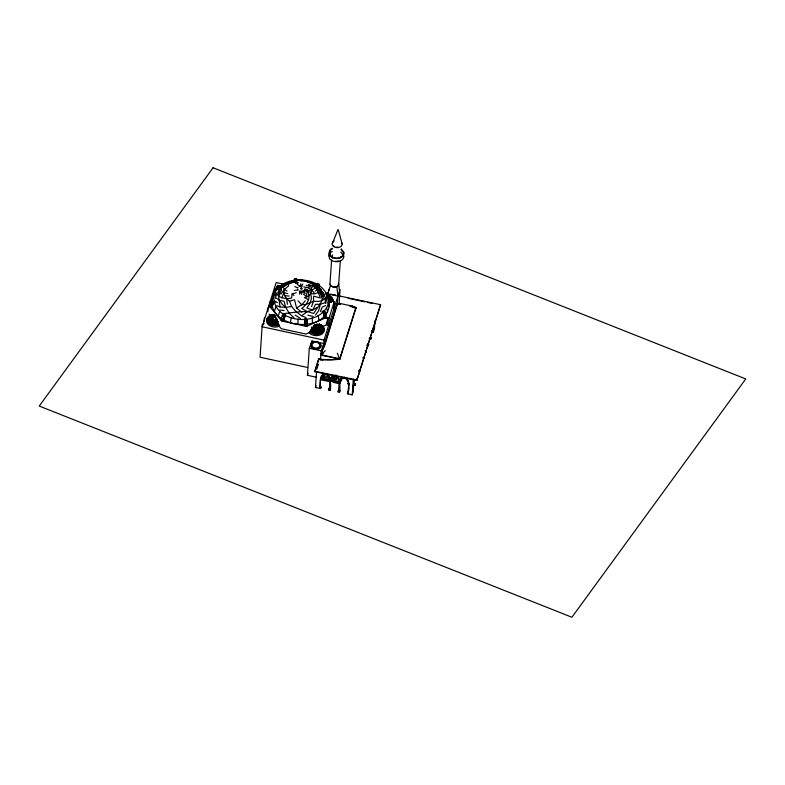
<?xml version="1.0" encoding="UTF-8"?>
<svg xmlns="http://www.w3.org/2000/svg" width="785" height="785" viewBox="0 0 785 785"><rect width="100%" height="100%" fill="white"/><g stroke="black" fill="none" stroke-linecap="round" stroke-linejoin="round"><path stroke-width="1.18" d="M313.745 325.628L315.05 326.796L320.633 327.973L321.595 327.728L321.722 326.707L320.869 324.715L321.978 326.089L321.556 325.5L322.87 328.415L321.556 329.406L318.896 329.268L319.397 326.658L321.202 326.197L321.595 327.728L321.556 329.406L319.711 332.614M301.46 288.311L301.381 287.447L301.509 288.232M316.561 371.727L315.452 387.554L319.848 388.3L320.231 386.191M322.272 326.619L322.095 330.848L319.416 330.995L320.633 327.973L319.799 325.402M337.952 230.29C338.021 229.514 338.541 230.898 337.678 230.28L332.084 244.223A5.21 3.719 4 0 0 336.215 247.589C338.678 247.962 342.152 246.863 342.142 243.909L338.433 230.329L337.678 230.358L338.404 230.319M331.927 301.175L331.692 301.823L331.535 299.252M321.595 375.711A9.086 6.28 17.5 0 0 320.741 378.115C319.878 380.175 320.417 390.341 320.221 386.406M328.699 254.919L329.592 258.765C333.282 263.299 343.545 262.808 343.948 255.969M329.268 256.087L330.377 252.898A6.712 4.788 4 0 1 332.281 251.485M340.337 260.522L338.698 283.905C338.541 288.644 329.523 288.036 329.985 283.326L331.613 259.943M339.149 303.707L340.042 289.479L324.019 340.121L323.783 343.526L321.153 350.816L320.506 360.011L318.632 359.128A66.264 45.775 17.5 0 0 336.657 359.275M264.084 321.467L264.329 317.925M267.862 311.773L268.136 307.955M270.109 302.873L270.217 301.352M316.581 377.281L307.416 375.299L309.31 348.265L311.93 340.975L323.783 343.526M311.763 343.32L311.93 340.975M339.836 296.053L380.597 304.708L356.783 380.48L314.775 371.688L318.632 359.128L320.555 359.353A65.94 45.383 19.1 0 0 339.944 359.147L356.135 307.524L350.179 306.258M320.574 378.125L319.848 388.3L320.947 387.407L320.251 386.632L319.887 387.662L320.682 387.731L320.996 386.779M320.663 380.666L320.829 378.291M319.887 388.222L320.633 388.369L320.682 387.731M320.555 378.419L321.467 378.262A8.007 5.534 17.5 0 1 322.429 375.868L323.479 375.014A6.751 4.661 17.5 0 1 325.903 374.259A6.339 4.376 17.8 0 1 328.002 375.897L329.003 377.448A8.586 5.927 17.8 0 1 329.406 379.812L329.415 380.225C333.399 380.784 327.826 380.794 329.72 378.949M323.94 374.504L323.783 376.78L321.752 376.702L336.068 379.704L336.549 378.39M324.028 375.927L323.665 377.104L324.293 373.513M330.083 299.183L331.633 301.048L334.302 301.558L329.121 317.974L328.581 325.647L327.247 325.392L327.669 319.407A1.099 0.756 17.5 0 0 326.383 318.406M325.912 374.259L325.765 373.68M333.762 309.241L334.302 301.558M328.837 390.096L329.2 388.438L330.583 388.712L330.23 390.371L328.837 390.096C329.975 387.456 329.651 389.9 329.749 388.349M329.867 388.359L329.916 389.252L329.2 388.438M329.739 379.155L329.729 378.782A8.586 5.927 17.8 0 0 329.729 378.105M329.366 388.457L329.935 381.382M330.2 388.447C331.496 387.29 329.671 378.91 330.524 381.167L331.182 379.449L330.299 381.402M330.23 390.371L330.583 388.712M337.324 304.59L337.913 296.082L336.834 286.692L338.561 284.916L338.453 283.091M334.518 375.564L334.282 378.978L336.176 379.371L336.353 377.085M335.274 375.554L335.234 376.182A6.339 4.376 17.8 0 1 337.324 377.82L338.325 379.361A8.586 5.927 17.8 0 1 338.727 381.736L340.376 382.256L338.718 381.902M336.392 375.122L336.068 379.704L336.49 378.38M338.61 378.036L338.364 381.539L321.664 378.046M339.954 358.823L320.888 354.722M338.149 391.882L338.198 391.244L339.581 391.519L339.542 392.157L338.149 391.882L338.512 390.214L338.463 390.851M339.081 381.029L339.051 380.705A8.586 5.927 17.8 0 0 339.061 380.362M339.571 390.832L338.541 390.655L339.189 382.727M339.1 379.577A9.734 6.722 17.8 0 1 339.414 381.853L339.719 381.834M339.876 383.747L341.387 378.399M339.62 390.861C340.631 388.349 339.041 380.735 339.934 383.041L320.457 378.969M348.197 392.264L348.246 392.863L348.834 383.747L348.04 383.669L348.854 384.032L348.059 383.502A8.586 5.917 18.3 0 0 347.657 381.127L346.666 379.577A6.349 4.376 18.3 0 0 344.566 377.928L344.801 377.369M348.403 381.412A9.734 6.712 18.3 0 1 348.717 383.688L348.157 393.884L347.461 393.697L347.824 392.039L347.461 393.697L352.239 394.796L353.221 391.597L353.966 381.324A9.086 1.07 -79.1 0 1 354.113 379.695A8.007 0.942 -79.1 0 0 354.045 380.794L353.839 381.559M348.648 390.901L348.893 387.348M356.135 307.524L350.169 306.356M353.338 378.969L352.239 394.796L350.709 394.492M353.26 385.415L353.26 390.959M353.221 391.597L352.897 390.233M353.721 385.042L355.173 385.317L355.536 383.698L354.084 383.423M355.536 383.698L355.173 385.317M356.783 380.48L380.597 304.708M357.263 378.095L357.224 378.733L357.538 377.752M368.283 345.851L368.675 344.242L368.283 345.851L366.85 345.537L367.194 344.566M370.657 339.336L371.04 337.717L370.657 339.336L369.215 339.022M373.179 328.228L373.13 331.054L372.021 330.819M375.004 320.476L374.406 329.003L373.307 331.976L371.796 331.662L371.658 332.202L373.003 332.487L373.356 331.339L371.835 331.025L371.697 331.564L373.042 331.849M373.13 331.054L372.149 331.496L372.198 330.465M373.768 325.412L373.307 331.976L371.658 332.202L371.845 331.682M297.76 324.077L298.182 319.083M322.782 292.295L323.891 293.855C323.224 301.823 317.405 306.827 313.676 313.47L307.367 311.596L301.715 308.466C306.876 304.815 311.272 297.917 307.7 291.726L303.942 290.607L302.353 291.274L299.566 291.009L299.644 294.12L301.411 291.363M354.074 383.688L354.526 384.444L355.281 383.806M354.241 383.502L355.046 383.904L354.634 383.394M359.088 371.256L359.255 370.245M268.136 319.142L268.136 319.789L269.608 316.414L271.522 315.207L269.647 317.061L269.196 319.73L269.53 321.507L271.787 324.019L278.027 321.556L276.585 321.055L275.29 322.076L270.609 322.468L268.284 321.703M272.552 316.061L273.357 317.915L271.06 317.984L269.647 317.061L272.846 314.559L272.552 316.061L275.152 315.59M305.973 317.621L301.617 315.756L295.906 311.547L291.647 306.513L285.73 307.396L279.98 306.935L278.577 296.151L278.95 289.459M283.149 286.25L287.506 283.1L284.405 284.945L283.208 286.986L284.376 289.41L283.984 292.56L281.854 297.809L278.577 296.151L276.762 293.659L277.272 292.108M308.652 299.831L304.364 297.476C310.948 297.24 314.814 288.291 308.407 284.69C315.913 285.995 321.536 293.04 322.38 300.439L318.553 301.401L313.519 301.293L306.081 304.413L301.705 304.806L296.534 307.955L294.571 299.772L289.469 301.195L286.623 298.653L284.749 295.709L283.984 292.56L287.644 293.61M315.423 324.637L317.326 327.826M317.209 324.98L317.081 324.49M325.932 303.157L326.226 300.773C324.097 290.97 315.59 282.414 305.571 280.932L308.731 282.06M327.806 297.132L327.011 295.288L330.102 297.682L330.004 300.174L331.015 299.841M321.016 379.233C322.282 376.417 320.103 380.274 321.016 378.831L321.654 377.565L320.555 379.351M330.74 301.617L331.466 298.643L327.885 294.915L330.721 297.456L329.612 297.024M331.692 301.823L331.849 300.537M329.16 389.085L329.631 388.359M330.593 381.441L330.387 380.686M338.472 390.871L338.649 390.312M339.522 390.567L338.747 390.488M296.298 292.756L292.138 293.865L291.559 298.153L286.623 298.653L281.854 297.809M348.393 383.502L348.815 385.131M348.452 383.384L348.668 384.925L349.021 384.307M347.784 392.686L348.197 393.197L347.5 393.059M340.474 257.588L340.611 256.577M271.6 303.285L272.366 297.908L275.064 292.923M348.864 383.865L348.02 383.737L348.883 383.698M363.023 358.088L363.769 357.715M368.381 344.703L367.792 343.859M370.775 337.825L370.471 338.423L369.568 338.139M319.377 327.944L316.424 328.827L315.511 327.826L316.983 325.275M290.43 322.586L291.225 317.67M320.741 378.959L320.545 379.528M301.744 285.504L301.617 286.535M277.036 319.004L274.995 316.865M283.807 319.809L284.926 315.03M338.885 382.06L339.14 381.01L339.306 382.864L340.504 381.245L339.817 382.943L338.885 382.06L340.229 382.266M282.678 321.271L283.876 316.414L285.652 314.716L284.052 313.833L282.276 315.531L281.079 320.388L282.678 321.271L285.23 316.512M294.041 280.696L294.532 278.773L296.426 278.43L297.299 280.539M275.26 317.631L275.682 316.806M301.538 294.306L302.353 291.274L305.149 293.629L303.942 290.607L304.904 288.762L308.358 290.47L311.851 290.116L314.549 288.507M329.572 380.254L329.847 379.233L330.004 381.078L329.572 380.254L330.936 380.489M324.421 302.902L320.388 304.256L318.573 310.713L315.501 315.011M278.587 324.048L276.968 325.245C272.964 324.823 271.953 320.358 268.529 319.191L269.53 321.507L268.441 321.045L268.676 317.994L270.482 315.168L271.267 315.864M278.322 315.933L279.725 311.341M339.934 359.137L320.859 355.144L336.716 304.629M324.342 346.823L337.324 303.942M331.368 379.351L331.064 380.225A8.586 5.927 17.8 0 1 331.78 378.076L332.958 376.957A6.339 4.376 17.8 0 1 335.224 376.172L335.548 375.151M339.699 381.961L339.719 381.902A9.734 6.722 17.8 0 1 340.317 379.803L341.553 378.38M339.581 391.519L339.895 390.488L339.542 392.157M344.703 377.399L344.36 377.359A7.006 4.838 17.8 0 0 341.867 378.223L342.093 378.076M275.339 298.261L276.762 293.659M315.707 326.992L315.698 325.275L314.765 325.539L315.442 324.98L314.491 324.892M268.372 308.377L269.765 303.972M275.28 288.703L269.657 306.493L281.795 321.045L306.523 326.383L326.442 317.454L329.121 317.974M327.639 319.662L325.912 325.137L322.586 326.619M314.775 371.688L318.592 359.608M323.479 347.843L337.383 303.805M334.577 377.977L334.165 379.302L334.636 377.987L331.103 377.251M348.717 383.688L348.138 383.816L348.854 384.768M353.152 390.93L353.309 390.4M353.103 391.568L353.27 391.038M337.913 296.082L327.718 293.845L328.228 292.246M328.748 290.646L329.258 289.057M315.452 387.554L316.1 385.563M361.512 364.897L361.826 363.916L361.473 365.535M300.93 283.866L300.164 286.221L299.301 286.486M320.722 378.174L320.594 379.165M321.399 378.615L321.791 377.399M320.633 388.369L320.947 387.407L319.976 387.25M327.718 293.845L330.524 285.446L329.926 284.141M316.728 369.293L318.425 364.201M283.208 286.986L288.458 283.964L293.541 282.286L297.966 282.669L297.319 284.553L300.164 286.221L302.058 286.231M307.416 375.299L308.162 373.218M373.003 332.487L373.189 331.967M320.849 355.134L323.508 347.451M322.537 351.965L321.261 354.81M274.367 311.213L275.967 306.866M311.566 306.592L313.519 301.293L313.588 296.151L320.339 297.966C318.013 291.834 316.051 285.544 310.114 281.874L300.037 279.921L286.201 284.042M348.903 384.464L348.501 384.738M273.484 302.912L272.209 305.983C278.587 331.398 331.829 331.26 329.141 301.352M309.545 331.505L310.772 332.595A7.938 5.662 4 0 0 320.388 333.537A7.938 5.662 4 0 0 323.695 327.168L322.89 325.903L321.791 326.226A6.702 4.779 4 0 1 319.721 332.771A6.702 4.779 4 0 1 310.487 330.976L309.045 332.712L310.33 333.861A8.35 5.956 4 0 0 320.447 334.852A8.35 5.956 4 0 0 323.94 328.15M320.368 311.576L322.233 307.112L325.628 305.551M318.131 324.902L317.189 324.647L318.847 324.656L319.122 323.636L321.202 326.197M270.334 307.269L272.14 303.059L275.074 302.617L274.583 301.234L271.649 301.675L269.834 305.885L270.334 307.269L271.865 307.033L272.994 304.413M277.772 289.694L278.734 287.467M272.611 317.052L272.248 319.348L273.847 321.938L276.919 323.685L278.439 323.234L276.85 322.851L278.027 321.556M271.983 300.596L273.7 296.779M273.72 295.415L275.349 291.853M269.647 317.061L268.921 318.602L269.255 316.885L271.747 314.824M273.847 321.938L275.309 321.173L276.202 319.26L277.399 319.858L276.585 321.055M276.663 286.397L279.117 287.752L280.274 286.643L277.821 285.289L275.103 289.665L276.379 290.372L277.36 288.33L278.577 288.998M276.261 288.566L277.821 285.289M277.537 289.263L278.508 287.222M275.309 321.173L273.514 318.995L272.248 319.348L271.531 318.72L271.06 317.984L271.63 316.806M278.577 296.151L281.423 290.421L281.079 288.223L282.61 285.858L278.989 289.763M330.024 380.803L330.318 381.363M330.191 380.872L330.613 380.774M330.652 381.382L330.583 380.803M339.336 382.58L339.405 383.286M340.288 381.922L339.257 382.138L339.503 381.343M339.964 383.159L339.287 382.58M347.804 392.578L348.216 392.009M275.221 295.778L276.143 293.992M279.087 292.04C282.639 283.326 293.197 279.166 302.107 280.588M274.917 315.609L274.21 315.187L274.279 316.237L273.406 315.982L271.787 317.454M298.025 287.428L297.701 288.056L294.767 286.447M354.084 383.904L355.271 383.914L354.467 383.659M320.221 386.711L320.015 387.034M320.712 386.976L320.3 387.26L320.947 387.407M372.983 330.976L372.188 330.976M314.814 331.407L312.852 328.679L311.508 328.65L314.971 330.514L317.523 328.729L318.259 326.501L317.091 326.992M367.763 344.164L368.302 344.389L367.802 344.988M365.417 351.307L366.144 351.052L365.359 350.767M363.769 357.567L363.043 357.832M332.143 243.232L332.889 241.986A4.818 3.434 4 0 1 334.224 240.985M332.546 254.889L331.839 256.813A4.563 3.248 4 0 0 332.438 258.118M274.573 316.698L273.445 316.659L272.905 317.513L273.945 317.238M314.569 325.226L314.039 326.089L315.079 325.814M274.789 317.582L275.231 316.895M311.468 327.08L313.372 327.924L314.971 330.514L316.414 330.652L318.524 328.424M280.961 294.11L284.376 289.41L288.605 285.966L288.458 283.964L294.915 280.392M331.927 376.849L330.985 378.046A9.734 6.722 17.8 0 0 330.367 380.136L330.083 379.999A9.734 6.722 17.8 0 0 329.778 377.654M340.513 379.489L340.984 378.929M330.465 300.89L331.77 299.899M311.37 288.134L312.999 286.064L312.499 284.062L304.698 280.883L300.508 280.971M327.747 296.141L328.032 295.131L326.295 294.346M269.069 317.464L272.091 314.667L270.972 315.285M272.424 314.5L270.226 316.659L271.06 317.984M270.874 317.189L274.367 314.716L273.259 314.628L273.563 315.668M321.575 375.77L323.027 374.455A7.457 5.152 17.5 0 1 325.697 373.621M301.106 286.142L302.824 284.052M305.316 300.822L301.705 304.806L298.025 300.792M339.346 382.727L339.787 382.913M340.003 382.972L339.316 383.051M324.401 313.293L325.549 312.185L323.096 310.831L321.938 311.939L324.401 313.293L325.402 317.974L326.56 316.865L325.549 312.185M276.977 324.529L278.439 323.234M331.908 376.918L332.536 376.398A7.006 4.838 17.8 0 1 334.822 375.564M322.38 300.439L324.99 298.388L325.422 303.167M321.595 327.728L322.252 327.217L320.869 324.715M315.177 291.117L317.228 289.547M328.699 296.887L329.209 296.495L328.748 295.759L326.079 294.336L329.769 296.21L331.466 299.301L330.465 296.995L331.319 300.498M355.791 307.808L339.719 358.676M319.083 284.317L317.042 285.848L315.58 284.847L317.621 283.316L319.083 284.317L319.613 286.437M303.726 286.917L308.201 287.761L310.193 286.28L306.17 285.416M326.952 296.053L327.453 295.68L326.452 295.464M275.299 319.338L272.787 320.682L269.873 320.79L270.609 322.468M278.989 287.182L281.599 285.809L280.186 286.309M301.617 315.756L307.367 311.596L312.626 310.036L317.061 307.534M317.15 323.763L316.738 324.244M316.424 328.827L315.138 329.612L314.648 327.561L312.008 327.934M330.043 379.616L329.945 380.362L330.819 380.352M327.875 296.642L328.542 296.239M276.919 323.685L273.386 325.235M270.482 315.168L269.019 315.992A7.938 5.662 4 0 0 268.156 322.841A7.938 5.662 4 0 0 277.223 325.52L278.95 325L279.166 326.325L277.35 326.864A8.35 5.956 4 0 1 267.803 324.048A8.35 5.956 4 0 1 268.705 316.846M320.27 329.504L316.414 330.652L319.564 331.81L320.859 331.074M281.177 285.75L279.735 286.535L281.952 285.642M284.405 284.945L290.195 281.795M264.202 323.557L262.239 324.539L260.061 357.224L307.661 367.498M268.902 317.356L269.795 316.924M315.462 326.02L313.303 326.638M309.31 332.565L305.983 334.057L281.256 328.719L278.224 325.088M301.097 288.046C299.154 289.096 303.275 289.763 301.921 288.173M270.226 315.933L271.286 315.58M320.388 304.256L315.56 304.345L312.626 310.036L306.847 308.005L310.104 303.206L311.478 298.231L310.644 293.943L314.854 293.727L317.994 292.697M322.223 332.212L321.124 332.546L322.164 331.525L321.075 331.849M295.435 283.414L297.966 282.669M275.967 318.425L276.605 318.229M316.355 333.262L314.51 333.802L318.092 333.821L313.323 330.966L310.32 330.799M359.108 371.011L359.147 370.186M338.629 260.973L335.342 261.376M336.834 286.692L333.546 287.094L330.524 285.446M292.177 281.638L288.851 282.443L294.1 280.883L299.801 280.363M307.2 320.78L306.435 318.661L304.521 318.945L305.286 321.075L307.2 320.78L307.318 325.863L305.404 326.158L304.551 320.82M312.656 327.286L315.05 326.796L315.511 327.826M313.617 330.112L310.654 330.073L312.911 332.595L316.404 331.564L314.971 330.514M294.267 290.411L298.182 290.048L297.78 289.41M284.003 313.608C291.902 312.675 299.37 311.459 307.367 311.596M275.29 322.076L276.722 321.948M275.192 325.412L276.968 325.245M325.746 373.621L325.677 373.68A7.457 5.152 17.5 0 0 323.018 374.514M354.477 383.404L355.183 383.6M273.406 315.982L274.377 315.913M367.822 344.517L368.145 343.967M367.822 344.733L368.302 344.389M365.378 350.512L366.065 350.738M272.248 319.348L270.884 319.367L271.306 320.898M331.054 302.048L329.661 296.661L326.629 296.661L326.727 298.074L329.759 298.074L331.054 302.048L329.484 302.048L328.67 299.566M336.343 247.128L338.05 247.138M284.749 295.709L289.194 296.053M310.997 329.357L312.43 329.474M307.7 291.726L311.606 292.099M273.445 316.659L271.708 316.149M304.492 290.067L308.358 290.47M370.137 337.638L370.667 337.864M365.447 351.101L365.79 350.502M365.398 351.562L365.977 350.64M279.715 309.967L284.072 310.575M274.642 315.06L273.729 314.903L273.837 315.393M270.334 318.504L270.374 320.074L269.52 318.092L271.531 318.72M300.037 279.921L304.462 280.726M353.77 384.405L355.222 384.679M328.886 389.458L330.269 389.733M353.966 381.324L353.878 381.304A9.086 1.07 -79.1 0 1 354.035 379.685M347.784 392.667L348.471 392.814M314.814 371.217L356.812 379.999M324.136 375.789L328.778 376.761M321.546 379.92L329.563 381.598M333.007 382.315L338.727 383.512M348.197 298.31L364.986 301.872M367.38 302.382L372.178 303.402M339.974 303.452L352.416 306.101M337.069 303.481L340.641 304.237M337.059 303.579L339.444 304.08M352.534 307.18L356.105 307.936L355.605 307.671M324.019 340.121L262.19 326.776L276.163 282.531L284.366 284.327M309.31 348.265L321.153 350.816M369.264 338.384L370.697 338.698M276.192 298.182L279.568 300.262L284.042 301.263L285.73 307.396L289.282 313.372L294.012 317.758M307.897 315.187L313.205 316.473M320.565 378.213L321.457 378.429M329.396 379.979L331.054 380.391M310.173 331.476L311.459 331.81M335.303 375.623L335.47 375.623A7.006 4.838 17.8 0 1 337.815 377.438L338.335 378.184M370.294 337.354L370.706 338.031L369.656 337.982M369.951 337.942L370.52 337.442M317.709 329.622L319.152 330.132L316.375 332.408L311.733 331.034M276.83 305.738L279.98 306.935M311.9 283.199L315.747 285.083L321.202 289.636L318.73 288.154M317.228 324.813L318.092 325.245M270.207 323.94L271.688 324.735L270.334 323.243M325.402 317.974L324.117 317.268L323.489 314.343M282.276 315.531L283.876 316.414M320.545 378.125L321.251 378.517M329.985 388.398L330.034 389.458L329.18 388.84M312.499 284.062L317.709 287.133L315.747 285.083M328.032 295.131L329.337 295.896L328.846 295.386M284.376 289.41L287.016 291M308.201 287.761L311.851 290.116L314.854 293.727M295.268 315.138L300.616 318.573M319.122 343.173L319.672 343.555A5.122 3.65 4 0 1 319.937 348.02A5.122 3.65 4 0 1 313.99 349.148L311.429 347.49A5.122 3.65 4 0 1 312.342 343.114M303.422 294.139L306.896 296.73L306.611 292.805M316.855 326.158L317.729 326.805L317.65 325.824M316.424 327.914L317.523 328.729M275.515 301.273L277.291 302.706M296.534 307.955L301.666 312.116M328.748 295.759L330.632 298.192L329.769 296.21L329.886 296.759M315.354 286.594L319.897 290.578L322.89 296.328L321.899 292.216L319.456 288.38L319.897 290.578M319.838 324.274L320.977 325.265M292.138 293.865L293.924 295.454M285.73 307.396L282.011 304.099L279.568 300.262M341.426 248.933L344.173 252.741C343.771 259.58 333.507 260.07 329.818 255.547L328.817 253.349L330.014 249.836A7.33 5.23 4 0 1 332.104 248.286M341.004 249.414L343.516 252.898C343.133 259.148 333.753 259.59 330.377 255.449L329.455 253.437L330.563 250.238A6.712 4.788 4 0 1 332.467 248.825M340.818 252.073L343.33 255.557M329.926 381.196L330.691 381.196L330.004 380.99M339.444 390.557L339.071 391.303L338.492 390.616M352.975 390.322L353.044 390.793M347.147 379.194L347.156 379.292A7.006 4.828 18.3 0 0 345.655 377.958M326.982 295.454L328.621 297.544M269.118 314.167L270.639 315.992M328.787 375.858L329.759 377.722M329.013 376.26L328.532 375.554A7.006 4.838 17.8 0 0 326.589 374.013M347.431 379.538L347.883 380.293M338.718 382.01L339.061 380.794L340.729 381.039L340.396 381.981A8.586 5.927 17.8 0 1 341.122 379.832L342.299 378.713A6.339 4.376 17.8 0 1 344.566 377.928M338.355 378.115L339.081 379.636M347.676 379.881L348.403 381.412M278.95 325L278.439 324.195A6.702 4.779 4 0 1 270.325 323.4A6.702 4.779 4 0 1 268.912 317.611M321.556 325.5L322.566 327.149M338.492 378.007L338.639 378.331A8.586 5.927 17.8 0 1 338.777 378.664M341.455 242.418L342.142 243.909M329.994 298.604L329.209 296.495M294.532 278.773L295.415 280.883M289.469 301.195L291.647 306.513M322.635 327.767L322.87 328.415M306.464 320.525L307.318 325.863M271.649 301.675L272.14 303.059M328.846 298.977L329.386 300.635M339.081 380.99L340.719 380.951A8.586 5.927 17.8 0 1 340.984 379.655M328.287 298.457L328.856 300.38M325.942 292.52L326.462 294.316M328.209 302.608L329.366 306.739M326.56 307.534L327.63 311.92M325.53 297.898L326.001 299.811M321.477 325.677L321.722 326.707M328.542 298.653L328.944 300.449M323.391 313.068L324.068 316.532M286.623 298.653L287.388 304.227M318.268 315.472L318.896 320.27M338.698 283.905L339.512 291.137M329.661 296.661L329.759 298.074M312.185 317.945L312.489 322.88M315.894 325.373L315.913 326.158M305.286 321.075L305.404 326.158M325.333 350.699A3.248 2.012 -32.5 0 0 323.636 352.632A2.571 1.599 -32.5 0 1 322.292 354.163M340.17 303.52A3.258 1.482 62.6 0 0 338.983 303.932A2.581 1.177 62.6 0 1 338.041 304.256M352.151 306.062A3.238 1.992 -33.2 0 1 353.603 307.043A2.561 1.58 -33.2 0 0 354.771 307.818M339.022 357.666A2.581 1.177 62.6 0 1 338.237 355.693A3.248 1.482 62.6 0 0 337.256 353.201M335.274 294.709A4.406 3.14 4 0 1 330.946 294.012M331.927 298.192A8.35 5.956 4 0 1 333.213 301.185M326.766 294.503A7.938 5.662 4 0 1 332.771 301.479M334.596 246.529A4.563 3.248 4 0 1 333.321 245.479M313.411 342.584A5.122 3.65 4 0 1 314.657 342.28M319.338 344.144A3.876 2.767 4 0 1 317.945 347.706A3.876 2.767 4 0 1 312.793 346.852A3.876 2.767 4 0 1 313.293 343.143M318.003 343.035A3.876 2.767 4 0 1 318.769 343.536M329.572 296.612A6.702 4.779 4 0 1 331.574 301.244M279.431 286.221A7.889 5.623 4 0 1 281.393 285.661M321.791 377.31A8.007 5.534 17.5 0 1 322.753 374.906M331.388 379.194A8.586 5.927 17.8 0 1 331.927 377.32M341.112 379.361A8.586 5.927 17.8 0 1 341.436 378.802M359.461 371.491L359.422 372.119L359.785 370.5L359.461 371.491M363.71 358.333L363.661 358.971L364.054 357.361L363.71 358.333M366.075 351.817L366.036 352.455L366.418 350.836L366.075 351.817M274.063 294.218C269.952 321.938 317.984 328.768 327.845 305.159C331.957 277.448 283.925 270.619 274.063 294.218M213.098 167.755L39.25 406.051L571.902 617.245L745.75 378.949L213.098 167.755M319.564 331.81L318.102 333.095L316.375 332.408L319.564 331.81M322.939 359.972L318.632 359.128L322.92 360.03M314.029 348.638L311.459 346.98A5.122 3.65 4 0 1 312.371 342.603A5.122 3.65 4 0 1 318.563 342.309L319.711 343.045A5.122 3.65 4 0 1 319.976 347.51A5.122 3.65 4 0 1 314.029 348.638"/></g></svg>
